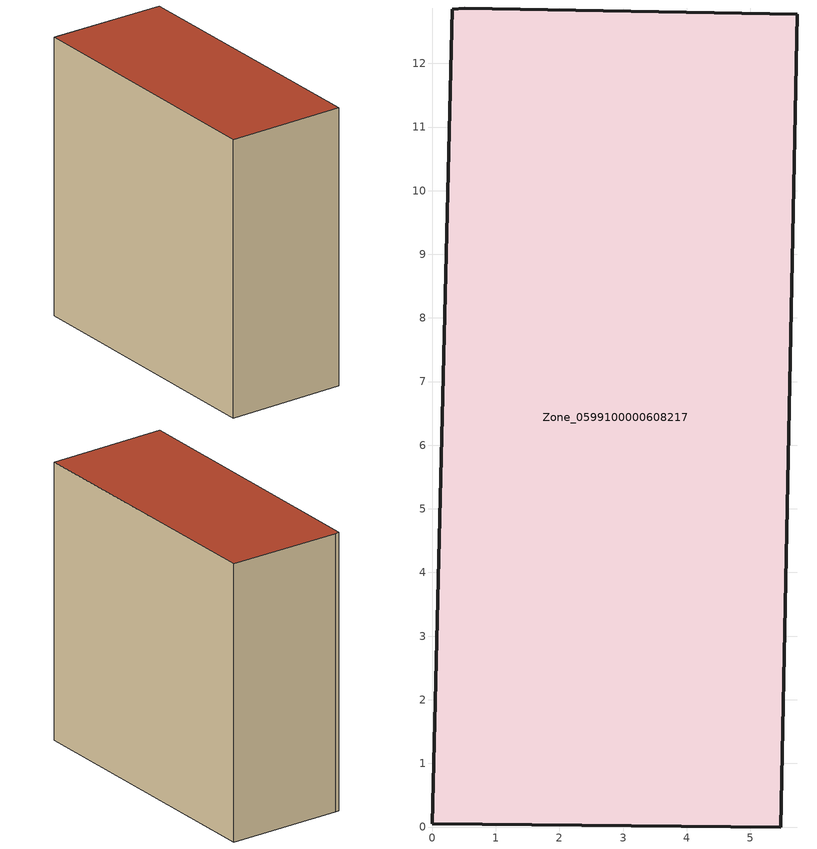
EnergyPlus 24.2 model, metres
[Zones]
Zone_0599100000608217
 floor ground (C_G): 5.48,0 0,0.05 0.32,12.85 0.51,12.87 5.74,12.77 z0
 wall outside (C_F): 0,0.05 5.48,0 5.74,12.77 0.51,12.87 0.32,12.85 0,0.05 z0:12.69
 roof outside (C_R): 5.74,12.77 0.51,12.87 0.32,12.85 0,0.05 5.48,0 z12.69
[BUILDING]
Pand.0599100000608217: North Axis=0; Terrain=City; Loads Convergence Tolerance Value=0.04; Temperature Convergence Tolerance Value=0.4; Solar Distribution=FullExterior; Maximum Number of Warmup Days=25; Minimum Number of Warmup Days=1
[Site:Location]
Rotterdam.The.Hague.AP_ZH_NLD Design_Conditions: Latitude=51.96; Longitude=4.45; Time Zone=1; Elevation=-4.5
[SITE:GROUNDTEMPERATURE:BUILDINGSURFACE]
18, 18, 18, 18, 18, 18, 18, 18, 18, 18, 18, 18
[MATERIAL] Thermal Absorptance=0.9; Solar Absorptance=0.7; Visible Absorptance=0.7
Name | Roughness | Thickness | Conductivity | Density | Specific Heat
G.TI.1946 | MediumSmooth | 0.15 | 1 | 540 | 1210
F.TI.1946 | Rough | 0.3 | 0.857143 | 1920 | 840
R.TI.1946 | MediumRough | 0.2 | 0.1 | 1500 | 1000
[CONSTRUCTION]
C_G: G.TI.1946
C_F: F.TI.1946
C_R: R.TI.1946
[ZONE]
Zone_0599100000608217: Type=1; Multiplier=1; Ceiling Height=Autocalculate; Volume=Autocalculate; Floor Area=autocalculate; Part of Total Floor Area=Yes
[ZONEINFILTRATION:DESIGNFLOWRATE]
Infil_Zone_0599100000608217: Zone or ZoneList or Space or SpaceList=Zone_0599100000608217; Schedule=AlwaysOn; Design Flow Rate Calculation Method=Flow/Area; Flow Rate per Floor Area=0.003; Constant Term Coefficient=1; Temperature Term Coefficient=0; Velocity Term Coefficient=0; Velocity Squared Term Coefficient=0
[HVACTEMPLATE:ZONE:IDEALLOADSAIRSYSTEM]
Zone_0599100000608217: Maximum Heating Supply Air Temperature=50; Minimum Cooling Supply Air Temperature=13; Maximum Heating Supply Air Humidity Ratio=0.0156; Minimum Cooling Supply Air Humidity Ratio=0.0077; Heating Limit=NoLimit; Cooling Limit=NoLimit; Dehumidification Control Type=ConstantSensibleHeatRatio; Cooling Sensible Heat Ratio=0.7; Dehumidification Setpoint=60; Humidification Control Type=None; Humidification Setpoint=30; Outdoor Air Method=None; Outdoor Air Flow Rate per Person=0.00944; Outdoor Air Flow Rate per Zone Floor Area=0; Outdoor Air Flow Rate per Zone=0; Demand Controlled Ventilation Type=None; Outdoor Air Economizer Type=NoEconomizer; Heat Recovery Type=None; Sensible Heat Recovery Effectiveness=0.7; Latent Heat Recovery Effectiveness=0.65
[ZONECONTROL:THERMOSTAT]
ThermostatControl_Zone_0599100000608217: Zone or ZoneList=Zone_0599100000608217; Control Type Schedule=DualSetpointControlType; Control 1=Thermostat_Zone_0599100000608217; Temperature Difference Between Cutout And Setpoint=0
[THERMOSTATSETPOINT:DUALSETPOINT]
Thermostat_Zone_0599100000608217: Heating Setpoint Temperature Schedule=HeatingSetpoint_Zone_0599100000608217; Cooling Setpoint Temperature Schedule=CoolingSetpoint_Zone_0599100000608217
[SCHEDULE:COMPACT]
HeatingSetpoint_Zone_0599100000608217: Through: 12/31, For: AllDays, Until: 24:00, 21
CoolingSetpoint_Zone_0599100000608217: Through: 12/31, For: AllDays, Until: 24:00, 24
DualSetpointControlType: Through: 12/31, For: AllDays, Until: 24:00, 4
AlwaysOn: Through: 12/31, For: AllDays, Until: 24:00, 1
